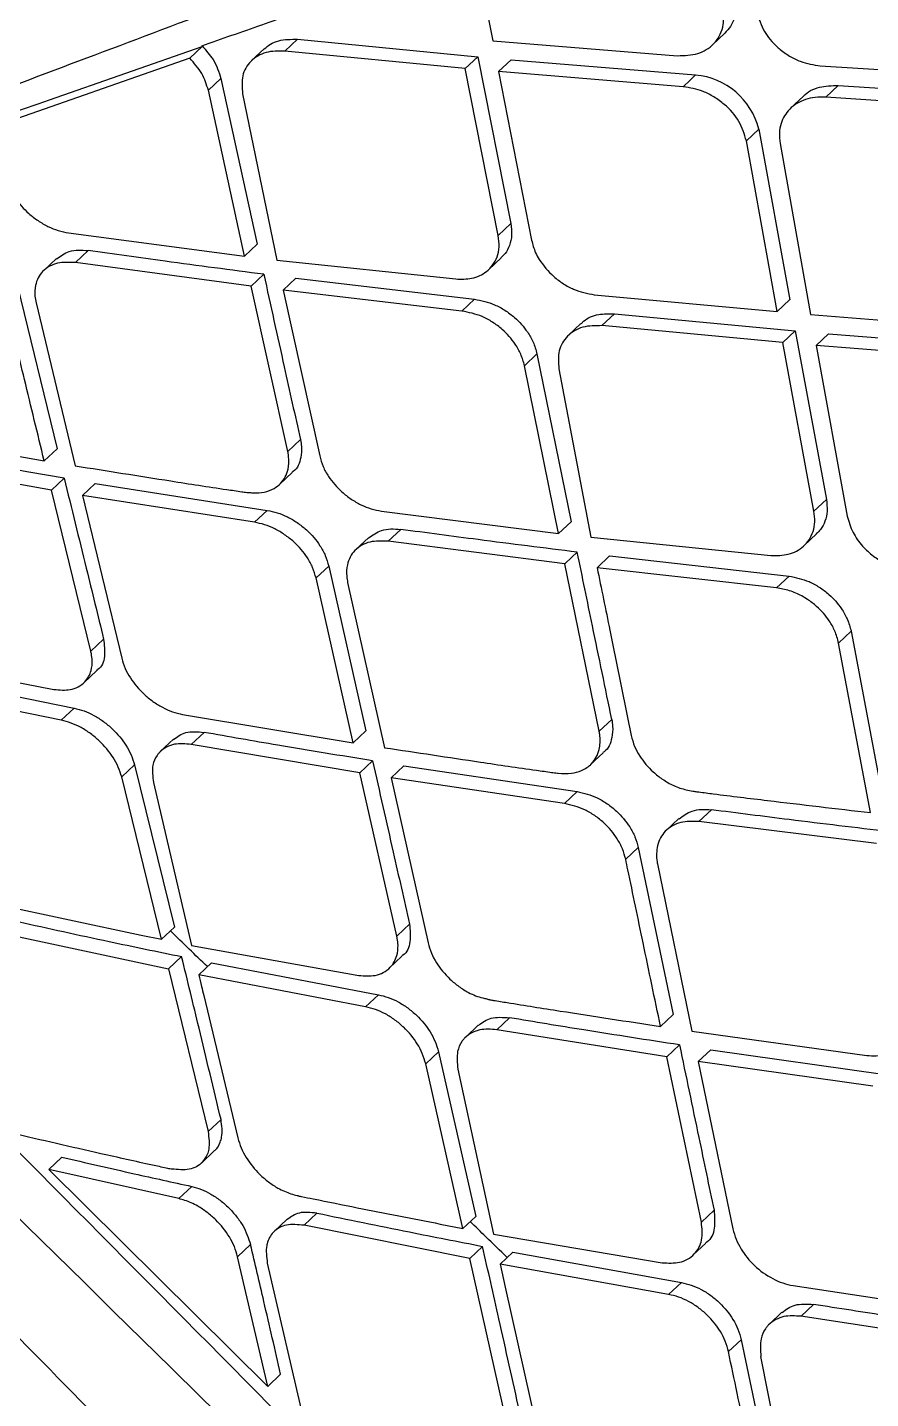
# Model space of a CAD drawing. Extents: x 0 to 84, y -21 to 126.
# Drawn here: x 66.501 to 67.223, y 66.176 to 67.348 of the extents above; entities that cross this region are included whole.
import ezdxf

# ---------------------------------------------------------------- set-up
doc = ezdxf.new("R2010")
doc.units = 0
doc.header["$MEASUREMENT"] = 0
doc.layers.add('1', color=4, linetype='Continuous')

# ---------------------------------------------------------------- blocks, each defined once
blk = doc.blocks.new('PRODIGY')
at = {"layer": '1', "color": 3, "linetype": 'Continuous', "lineweight": 25}
for p, q in [((66.8856, 67.4085), (66.8994, 67.3368)), ((66.5203, 67.2864), (66.6509, 67.3321)), ((66.6509, 67.3321), (66.6402, 67.322)), ((66.7217, 67.328), (66.7325, 67.3381)), ((66.7325, 67.3381), (66.8867, 67.3232)), ((66.8994, 67.3368), (67.0576, 67.3241)), ((67.0874, 67.3334), (67.098, 67.3434)), ((66.6402, 67.322), (66.4729, 67.2635)), ((66.7039, 67.33), (66.6932, 67.3199)), ((66.876, 67.3131), (66.7217, 67.328)), ((66.876, 67.3131), (66.8867, 67.3232)), ((66.8867, 67.3232), (66.9149, 67.1805)), ((66.9045, 67.3106), (66.9152, 67.3206)), ((66.9152, 67.3206), (67.073, 67.3076)), ((66.9042, 67.1704), (66.876, 67.3131)), ((67.0624, 67.2975), (66.9045, 67.3106)), ((66.9045, 67.3106), (66.9327, 67.1663)), ((67.1797, 67.3153), (67.3408, 67.3053)), ((66.6562, 67.2945), (66.6669, 67.3046)), ((66.6669, 67.3046), (66.6979, 67.1629)), ((67.1843, 67.2886), (67.195, 67.2987)), ((67.195, 67.2987), (67.3557, 67.2883)), ((66.5107, 67.283), (66.5203, 67.2864)), ((66.6871, 67.1528), (66.6562, 67.2945)), ((66.6854, 67.2916), (66.7147, 67.1494)), ((67.1651, 67.2893), (67.1543, 67.2792)), ((67.3451, 67.2783), (67.1843, 67.2886)), ((66.4838, 67.2737), (66.5107, 67.283)), ((67.1164, 67.2513), (67.127, 67.2614)), ((67.1428, 67.1053), (67.1164, 67.2513)), ((67.127, 67.2614), (67.1535, 67.1153)), ((67.1452, 67.2491), (67.1714, 67.1029)), ((66.9042, 67.1704), (66.9149, 67.1805)), ((66.5365, 67.1727), (66.6871, 67.1528)), ((66.5425, 67.1472), (66.5533, 67.1575)), ((66.6871, 67.1528), (66.6979, 67.1629)), ((66.5262, 67.1507), (66.5153, 67.1404)), ((66.6928, 67.1271), (66.5425, 67.1472)), ((66.7147, 67.1494), (66.868, 67.1332)), ((66.8961, 67.1413), (66.9068, 67.1514)), ((66.6928, 67.1271), (66.7036, 67.1372)), ((66.7311, 67.1338), (66.7203, 67.1236)), ((66.7311, 67.1338), (66.8839, 67.1159)), ((66.4928, 67.1272), (66.5267, 66.9881)), ((66.7241, 66.9857), (66.6928, 67.127)), ((66.8731, 67.1058), (66.7203, 67.1236)), ((66.7203, 67.1236), (66.7514, 66.982)), ((66.5088, 67.1128), (66.5423, 66.9735)), ((66.8731, 67.1058), (66.8839, 67.1159)), ((66.9863, 67.1197), (67.1428, 67.1053)), ((67.1428, 67.1053), (67.1534, 67.1153)), ((66.9929, 67.0933), (67.0036, 67.1034)), ((67.0036, 67.1034), (67.1583, 67.0889)), ((66.9749, 67.0952), (66.9641, 67.085)), ((67.1476, 67.0788), (66.9929, 67.0933)), ((67.1583, 67.0888), (67.1476, 67.0788)), ((67.1583, 67.0889), (67.1849, 66.9447)), ((67.1762, 67.0763), (67.1868, 67.0864)), ((67.1868, 67.0864), (67.345, 67.0736)), ((67.1742, 66.9346), (67.1476, 67.0788)), ((67.3343, 67.0636), (67.1762, 67.0764)), ((67.1762, 67.0763), (67.2028, 66.9305)), ((66.9266, 67.0591), (66.9373, 67.0692)), ((66.9373, 67.0692), (66.9665, 66.9257)), ((66.9557, 66.9156), (66.9266, 67.0591)), ((66.956, 67.0563), (66.9834, 66.9124)), ((66.3711, 67.0034), (66.5157, 66.9778)), ((66.735, 66.9959), (66.7241, 66.9857)), ((66.5157, 66.9778), (66.5267, 66.9881)), ((66.5219, 66.9526), (66.379, 66.9782)), ((66.5328, 66.9629), (66.5219, 66.9526)), ((66.5593, 66.9585), (66.5484, 66.9482)), ((66.5593, 66.9585), (66.7065, 66.9354)), ((66.7172, 66.9577), (66.728, 66.9678)), ((66.5556, 66.8151), (66.5219, 66.9526)), ((66.6957, 66.9252), (66.5484, 66.9482)), ((66.5484, 66.9482), (66.5821, 66.809)), ((66.6957, 66.9252), (66.7065, 66.9354)), ((66.8043, 66.9348), (66.9557, 66.9156)), ((67.1742, 66.9346), (67.1849, 66.9447)), ((66.9557, 66.9156), (66.9665, 66.9257)), ((66.7932, 66.912), (66.7823, 66.9018)), ((66.8099, 66.909), (66.8207, 66.9191)), ((66.9834, 66.9124), (67.1374, 66.8968)), ((67.1658, 66.9053), (67.1764, 66.9152)), ((66.961, 66.8896), (66.8099, 66.909)), ((66.7483, 66.8776), (66.7591, 66.8878)), ((66.7591, 66.8878), (66.7909, 66.7469)), ((66.9905, 66.7465), (66.9611, 66.8896)), ((66.9887, 66.8863), (66.9994, 66.8964)), ((66.9995, 66.8964), (67.1529, 66.8792)), ((66.78, 66.7366), (66.7483, 66.8776)), ((67.1422, 66.8691), (66.9887, 66.8863)), ((67.1422, 66.8691), (67.1529, 66.8792)), ((66.7753, 66.8737), (66.8068, 66.7325)), ((67.1953, 66.822), (67.206, 66.8321)), ((67.206, 66.8321), (67.2334, 66.687)), ((66.5556, 66.8151), (66.5666, 66.8254)), ((67.2227, 66.677), (67.1953, 66.822)), ((66.3827, 66.8096), (66.5241, 66.7823)), ((66.4004, 66.7953), (66.5414, 66.7663)), ((66.5497, 66.788), (66.5607, 66.7984)), ((66.5303, 66.7559), (66.3892, 66.7848)), ((66.5303, 66.7559), (66.5414, 66.7663)), ((66.6341, 66.7609), (66.78, 66.7366)), ((66.78, 66.7366), (66.7909, 66.7468)), ((66.9905, 66.7465), (67.0013, 66.7566)), ((66.6263, 66.7397), (66.6153, 66.7294)), ((66.6415, 66.7353), (66.6525, 66.7456)), ((66.7858, 66.711), (66.6415, 66.7353)), ((66.9831, 66.718), (66.9938, 66.7281)), ((66.582, 66.7075), (66.593, 66.7178)), ((66.593, 66.7179), (66.6271, 66.5791)), ((66.7967, 66.7213), (66.7858, 66.711)), ((66.8173, 66.5715), (66.7858, 66.711)), ((66.8125, 66.7068), (66.8233, 66.717)), ((66.8233, 66.717), (66.9716, 66.695)), ((66.6161, 66.5687), (66.582, 66.7075)), ((66.6092, 66.7027), (66.6417, 66.5635)), ((66.8125, 66.7068), (66.8441, 66.5657)), ((66.9609, 66.6848), (66.8125, 66.7068)), ((66.9609, 66.6848), (66.9716, 66.695)), ((67.0758, 66.6693), (67.0865, 66.6794)), ((67.0587, 66.672), (67.0479, 66.6618)), ((67.2277, 66.6506), (67.0758, 66.6693)), ((67.0132, 66.6371), (67.024, 66.6472)), ((67.024, 66.6472), (67.0538, 66.5043)), ((67.0404, 66.6333), (67.0699, 66.4902)), ((66.4759, 66.5984), (66.5987, 66.5723)), ((66.4822, 66.5733), (66.6222, 66.5435)), ((66.5987, 66.5723), (66.6161, 66.5687)), ((66.6161, 66.5687), (66.6271, 66.5791)), ((66.6417, 66.5635), (66.7849, 66.5378)), ((66.6333, 66.5539), (66.6222, 66.5435)), ((66.6479, 66.5383), (66.6589, 66.5486)), ((66.6589, 66.5487), (66.8016, 66.5213)), ((66.8109, 66.5439), (66.8218, 66.5542)), ((66.6222, 66.5435), (66.6559, 66.4043)), ((66.7906, 66.511), (66.6479, 66.5383)), ((66.6522, 66.5207), (66.6814, 66.3989)), ((66.7906, 66.511), (66.8016, 66.5213)), ((66.9029, 66.4914), (66.9138, 66.5016)), ((67.043, 66.4942), (67.0537, 66.5043)), ((66.8871, 66.4953), (66.8763, 66.4851)), ((67.0484, 66.4682), (66.9029, 66.4914)), ((67.0699, 66.4902), (67.2195, 66.4693)), ((67.0484, 66.4682), (67.0592, 66.4784)), ((66.8421, 66.4623), (66.853, 66.4726)), ((66.853, 66.4726), (66.8849, 66.3318)), ((67.078, 66.3268), (67.0484, 66.4682)), ((67.0861, 66.4743), (67.0753, 66.4642)), ((67.0861, 66.4743), (67.2353, 66.4532)), ((66.874, 66.3215), (66.8421, 66.4623)), ((66.8696, 66.4578), (66.9, 66.3166)), ((67.2246, 66.4431), (67.0753, 66.4642)), ((67.0753, 66.4642), (67.1049, 66.3212)), ((66.6559, 66.4043), (66.667, 66.4147)), ((66.6502, 66.3774), (66.6612, 66.3878)), ((66.5307, 66.3825), (66.5196, 66.372)), ((66.5196, 66.372), (66.707, 66.1865)), ((66.6309, 66.347), (66.5196, 66.372)), ((66.6309, 66.347), (66.6419, 66.3574)), ((67.078, 66.3268), (67.0888, 66.337)), ((66.7235, 66.3293), (66.7125, 66.3189)), ((66.7381, 66.3242), (66.7491, 66.3346)), ((66.8798, 66.2959), (66.7381, 66.3242)), ((66.8545, 66.3253), (66.874, 66.3215)), ((66.874, 66.3215), (66.8849, 66.3318)), ((66.9, 66.3166), (67.0445, 66.2922)), ((66.6812, 66.2973), (66.6923, 66.3077)), ((66.8798, 66.2959), (66.8907, 66.3062)), ((66.9057, 66.291), (66.9166, 66.3013)), ((66.9167, 66.3013), (67.0608, 66.2753)), ((67.0709, 66.2988), (67.0818, 66.3089)), ((66.707, 66.1865), (66.6812, 66.2973)), ((66.7066, 66.2919), (66.7381, 66.1557)), ((66.9114, 66.1548), (66.8798, 66.2959)), ((66.9057, 66.291), (66.9102, 66.2713)), ((67.0499, 66.2651), (66.9057, 66.291)), ((66.9102, 66.2713), (66.9372, 66.1497)), ((67.0499, 66.2651), (67.0608, 66.2753)), ((67.1564, 66.2727), (67.3045, 66.2504)), ((67.1632, 66.2464), (67.1739, 66.2565)), ((67.1469, 66.2499), (67.1361, 66.2397)), ((67.3096, 66.2242), (67.1631, 66.2464)), ((67.1011, 66.2162), (67.112, 66.2264)), ((67.112, 66.2264), (67.142, 66.0838)), ((67.1573, 66.0689), (67.1289, 66.212)), ((66.707, 66.1865), (66.718, 66.1969))]:
    blk.add_line(p, q, dxfattribs=at)
at = {"layer": '1', "color": 3, "linetype": 'Continuous', "lineweight": 25, "flags": 128}
for points in [[(67.0624, 67.2975), (67.0683, 67.3032), (67.073, 67.3076)], [(66.9611, 66.8896), (66.9671, 66.8953), (66.9718, 66.8997)], [(66.8173, 66.5715), (66.8234, 66.5772), (66.8282, 66.5817)]]:
    blk.add_lwpolyline(points, dxfattribs=at)
at = {"layer": '1', "color": 3, "linetype": 'Continuous', "lineweight": 25}
blk.add_arc((67.0675, 67.2465), 0.0613, 14.0444, 84.8589, dxfattribs=at)
for points, knots in [([(66.0472, 67.1286), (66.1054, 67.1512), (66.2224, 67.1967), (66.4264, 67.2748), (66.6474, 67.3583), (66.8855, 67.4464), (67.138, 67.5377), (67.4502, 67.6475), (67.8266, 67.7751), (68.2695, 67.9161), (68.7278, 68.0536), (69.0422, 68.1373), (69.1996, 68.1793)], [0, 0, 0, 0, 0.0809766, 0.1627063, 0.2454561, 0.32577, 0.4077132, 0.4912675, 0.6164639, 0.7433263, 0.8714638, 1, 1, 1, 1]), ([(66.6506, 67.3326), (66.6676, 67.3385), (66.7017, 67.3505), (66.7364, 67.3627), (66.7538, 67.3688)], [0, 0, 0, 0, 0.4999282, 1, 1, 1, 1]), ([(67.1072, 67.3734), (67.1075, 67.3704), (67.1081, 67.3644), (67.1064, 67.3561), (67.1032, 67.3489), (67.0997, 67.3452), (67.098, 67.3434)], [0, 0, 0, 0, 0.262716, 0.518946, 0.768746, 1, 1, 1, 1]), ([(67.0576, 67.3241), (67.0635, 67.3242), (67.0755, 67.3246), (67.0877, 67.3324), (67.0942, 67.3417), (67.0976, 67.3518), (67.0969, 67.3591), (67.0965, 67.3634)], [0, 0, 0, 0, 0.249325, 0.498918, 0.664454, 0.803197, 1, 1, 1, 1]), ([(67.1256, 67.3614), (67.1272, 67.3557), (67.1304, 67.345), (67.139, 67.335), (67.1466, 67.3283), (67.153, 67.3237), (67.1649, 67.3177), (67.1739, 67.3163), (67.1797, 67.3153)], [0, 0, 0, 0, 0.249686, 0.472365, 0.499657, 0.639033, 0.769031, 1, 1, 1, 1]), ([(66.6508, 67.3324), (66.6542, 67.3286), (66.662, 67.3199), (66.6652, 67.3101), (66.6669, 67.3046)], [0, 0, 0, 0, 0.4402338, 1, 1, 1, 1]), ([(66.704, 67.3299), (66.7056, 67.3313), (66.7092, 67.3343), (66.7183, 67.3382), (66.7269, 67.3381), (66.7325, 67.3381)], [0, 0, 0, 0, 0.2372794, 0.4994592, 1, 1, 1, 1]), ([(66.6562, 67.2945), (66.6546, 67.2994), (66.6516, 67.309), (66.644, 67.3177), (66.6402, 67.322)], [0, 0, 0, 0, 0.501008, 1, 1, 1, 1]), ([(66.7217, 67.328), (66.7161, 67.3281), (66.7075, 67.3281), (66.6981, 67.324), (66.6904, 67.318), (66.6841, 67.3074), (66.685, 67.2969), (66.6854, 67.2916)], [0, 0, 0, 0, 0.24229, 0.36943, 0.500376, 0.749934, 1, 1, 1, 1]), ([(67.1164, 67.2513), (67.1147, 67.257), (67.1113, 67.2682), (67.1, 67.281), (67.0889, 67.289), (67.0771, 67.2951), (67.0681, 67.2966), (67.0624, 67.2975)], [0, 0, 0, 0, 0.249527, 0.49984, 0.638911, 0.769095, 1, 1, 1, 1]), ([(67.1651, 67.2892), (67.1652, 67.2894), (67.1685, 67.2933), (67.1783, 67.2981), (67.1895, 67.2985), (67.195, 67.2987)], [0, 0, 0, 0, 0.015877, 0.520762, 1, 1, 1, 1]), ([(67.1843, 67.2886), (67.1813, 67.2887), (67.1752, 67.2888), (67.164, 67.2862), (67.1527, 67.2794), (67.1463, 67.2684), (67.1443, 67.2581), (67.1449, 67.2522), (67.1452, 67.2491)], [0, 0, 0, 0, 0.126336, 0.251881, 0.49975, 0.733152, 0.862494, 1, 1, 1, 1]), ([(66.4833, 67.2196), (66.4842, 67.2166), (66.4859, 67.2108), (66.492, 67.2003), (66.5003, 67.1907), (66.5103, 67.1829), (66.5189, 67.178), (66.5277, 67.1743), (66.5336, 67.1732), (66.5365, 67.1726)], [0, 0, 0, 0, 0.14192, 0.272565, 0.499579, 0.624899, 0.749901, 0.874845, 1, 1, 1, 1]), ([(66.9149, 67.1805), (66.9153, 67.1772), (66.9162, 67.1706), (66.9141, 67.162), (66.9109, 67.1555), (66.9078, 67.1526), (66.9066, 67.1516)], [0, 0, 0, 0, 0.29791, 0.578856, 0.842893, 1, 1, 1, 1]), ([(66.868, 67.1332), (66.8726, 67.1331), (66.8826, 67.133), (66.893, 67.138), (66.8997, 67.1449), (66.9035, 67.152), (66.9054, 67.1606), (66.9046, 67.1671), (66.9042, 67.1704)], [0, 0, 0, 0, 0.199765, 0.432213, 0.561475, 0.699177, 0.845328, 1, 1, 1, 1]), ([(66.5263, 67.1504), (66.5297, 67.1529), (66.5348, 67.1567), (66.5448, 67.1582), (66.5505, 67.1577), (66.5533, 67.1575)], [0, 0, 0, 0, 0.4744061, 0.7425018, 1, 1, 1, 1]), ([(66.7036, 67.1372), (66.6754, 67.1409), (66.625, 67.1474), (66.5752, 67.1544), (66.5533, 67.1575)], [0, 0, 0, 0, 0.560004, 1, 1, 1, 1]), ([(66.9327, 67.1663), (66.9336, 67.1627), (66.9351, 67.1572), (66.941, 67.1465), (66.949, 67.137), (66.9597, 67.129), (66.9713, 67.1226), (66.9804, 67.1209), (66.9863, 67.1197)], [0, 0, 0, 0, 0.161112, 0.250929, 0.500048, 0.630478, 0.75741, 1, 1, 1, 1]), ([(66.5425, 67.1472), (66.5372, 67.1475), (66.5289, 67.1478), (66.5199, 67.1442), (66.5125, 67.1386), (66.508, 67.1297), (66.5074, 67.1199), (66.5084, 67.1147), (66.5088, 67.1128)], [0, 0, 0, 0, 0.234278, 0.363292, 0.500114, 0.749617, 0.909442, 1, 1, 1, 1]), ([(66.7036, 67.1372), (66.7094, 67.1108), (66.7198, 67.0636), (66.7303, 67.0166), (66.7349, 66.9959)], [0, 0, 0, 0, 0.559999, 1, 1, 1, 1]), ([(66.5157, 66.9778), (66.5101, 67.001), (66.4995, 67.0447), (66.4882, 67.091), (66.4826, 67.1142), (66.4819, 67.1169)], [0, 0, 0, 0, 0.499993, 0.942014, 1, 1, 1, 1]), ([(66.8839, 67.1159), (66.8897, 67.1147), (66.8985, 67.1129), (66.9101, 67.1066), (66.92, 67.0991), (66.9284, 67.0897), (66.9346, 67.0789), (66.9364, 67.0726), (66.9373, 67.0692)], [0, 0, 0, 0, 0.238401, 0.365249, 0.497005, 0.709729, 0.845274, 1, 1, 1, 1]), ([(66.9266, 67.0591), (66.9257, 67.0624), (66.924, 67.0686), (66.9179, 67.0794), (66.9095, 67.0889), (66.8995, 67.0964), (66.8879, 67.1028), (66.879, 67.1046), (66.8731, 67.1058)], [0, 0, 0, 0, 0.150955, 0.284916, 0.500968, 0.631909, 0.759286, 1, 1, 1, 1]), ([(66.9751, 67.095), (66.9758, 67.0957), (66.9795, 67.0996), (66.989, 67.1036), (66.999, 67.1035), (67.0036, 67.1034)], [0, 0, 0, 0, 0.1049924, 0.586642, 1, 1, 1, 1]), ([(67.1714, 67.1029), (67.2093, 67.0998), (67.2604, 67.0957), (67.313, 67.0912), (67.3282, 67.0904), (67.3298, 67.0904)], [0, 0, 0, 0, 0.718034, 0.97036, 1, 1, 1, 1]), ([(66.9929, 67.0933), (66.9873, 67.0933), (66.9786, 67.0933), (66.9691, 67.0891), (66.9613, 67.0831), (66.9549, 67.0723), (66.9556, 67.0616), (66.956, 67.0563)], [0, 0, 0, 0, 0.243338, 0.37028, 0.500526, 0.75004, 1, 1, 1, 1]), ([(66.735, 66.9959), (66.7353, 66.9939), (66.7363, 66.9885), (66.7352, 66.9789), (66.7326, 66.9707), (66.7281, 66.9683), (66.7278, 66.9681)], [0, 0, 0, 0, 0.179385, 0.480649, 0.959406, 1, 1, 1, 1]), ([(66.5328, 66.9629), (66.506, 66.9676), (66.458, 66.9758), (66.4108, 66.9847), (66.39, 66.9886)], [0, 0, 0, 0, 0.559999, 1, 1, 1, 1]), ([(66.6898, 66.9507), (66.6904, 66.9507), (66.6921, 66.9506), (66.6969, 66.9501), (66.7043, 66.9506), (66.7123, 66.9536), (66.72, 66.9596), (66.7249, 66.9689), (66.7254, 66.9786), (66.7245, 66.9838), (66.7243, 66.9852), (66.7242, 66.9856), (66.7241, 66.9857), (66.7241, 66.9857)], [0, 0, 0, 0, 0.023352, 0.067321, 0.217522, 0.372013, 0.500972, 0.750026, 0.933875, 0.98172, 0.994559, 0.999333, 1, 1, 1, 1]), ([(66.7514, 66.982), (66.7522, 66.9789), (66.7539, 66.973), (66.7599, 66.9623), (66.7682, 66.9527), (66.7781, 66.9449), (66.7866, 66.94), (66.7955, 66.9364), (66.8014, 66.9353), (66.8043, 66.9347)], [0, 0, 0, 0, 0.14256, 0.273412, 0.499434, 0.625123, 0.750318, 0.875185, 1, 1, 1, 1]), ([(66.5423, 66.9735), (66.5695, 66.9692), (66.6126, 66.9623), (66.66, 66.9549), (66.682, 66.9518), (66.6878, 66.9509), (66.6896, 66.9507), (66.6898, 66.9507)], [0, 0, 0, 0, 0.55615, 0.881193, 0.96635, 0.996387, 1, 1, 1, 1]), ([(66.5328, 66.9629), (66.5391, 66.9372), (66.5504, 66.8914), (66.5616, 66.8456), (66.5666, 66.8254)], [0, 0, 0, 0, 0.560005, 1, 1, 1, 1]), ([(66.7065, 66.9354), (66.7093, 66.9348), (66.7151, 66.9337), (66.7238, 66.93), (66.7323, 66.9251), (66.7424, 66.9171), (66.7507, 66.9074), (66.7566, 66.8966), (66.7583, 66.8908), (66.7591, 66.8878)], [0, 0, 0, 0, 0.123369, 0.247578, 0.372925, 0.499545, 0.730124, 0.860233, 1, 1, 1, 1]), ([(67.1374, 66.8968), (67.1425, 66.8968), (67.1532, 66.8968), (67.164, 66.9029), (67.1704, 66.9102), (67.1738, 66.9173), (67.1754, 66.9256), (67.1746, 66.9316), (67.1742, 66.9346)], [0, 0, 0, 0, 0.222565, 0.462642, 0.590014, 0.722, 0.858667, 1, 1, 1, 1]), ([(67.1849, 66.9447), (67.1853, 66.9413), (67.186, 66.9348), (67.184, 66.9262), (67.1807, 66.9196), (67.1775, 66.9165), (67.1762, 66.9154)], [0, 0, 0, 0, 0.292674, 0.569926, 0.831817, 1, 1, 1, 1]), ([(66.7483, 66.8776), (66.7474, 66.8806), (66.7458, 66.8864), (66.7399, 66.8971), (66.7316, 66.9069), (66.7215, 66.9148), (66.713, 66.9198), (66.7042, 66.9235), (66.6985, 66.9246), (66.6957, 66.9252)], [0, 0, 0, 0, 0.138797, 0.268478, 0.49988, 0.626444, 0.752093, 0.876526, 1, 1, 1, 1]), ([(67.2028, 66.9305), (67.2041, 66.9258), (67.2066, 66.9169), (67.215, 66.9051), (67.2244, 66.8964), (67.2356, 66.8893), (67.2466, 66.8854), (67.2537, 66.8841), (67.2561, 66.8836)], [0, 0, 0, 0, 0.210985, 0.397454, 0.559358, 0.696668, 0.89688, 1, 1, 1, 1]), ([(66.7933, 66.9118), (66.7967, 66.9143), (66.802, 66.9183), (66.8121, 66.9198), (66.8179, 66.9194), (66.8207, 66.9191)], [0, 0, 0, 0, 0.475367, 0.742519, 1, 1, 1, 1]), ([(66.9718, 66.8997), (66.9434, 66.9032), (66.8928, 66.9095), (66.8427, 66.9162), (66.8207, 66.9191)], [0, 0, 0, 0, 0.5600037, 1, 1, 1, 1]), ([(66.8099, 66.909), (66.8045, 66.9092), (66.7962, 66.9095), (66.7871, 66.9057), (66.7795, 66.9), (66.7748, 66.8908), (66.774, 66.8808), (66.775, 66.8755), (66.7753, 66.8737)], [0, 0, 0, 0, 0.235277, 0.364124, 0.500279, 0.749692, 0.915826, 1, 1, 1, 1]), ([(67.0013, 66.7566), (66.9958, 66.7833), (66.9859, 66.831), (66.9761, 66.8787), (66.9718, 66.8997)], [0, 0, 0, 0, 0.559996, 1, 1, 1, 1]), ([(67.3253, 65.5488), (67.1059, 65.7699), (66.7765, 66.1019), (66.3904, 66.4915), (66.1965, 66.6844), (66.0849, 66.7997), (66.047, 66.8629), (66.028, 66.8945)], [0, 0, 0, 0, 0.498043, 0.747571, 0.874859, 0.937491, 1, 1, 1, 1]), ([(66.9887, 66.8863), (66.9924, 66.8685), (67.0021, 66.8207), (67.0118, 66.7729), (67.0179, 66.7429)], [0, 0, 0, 0, 0.372711, 1, 1, 1, 1]), ([(67.1529, 66.8792), (67.1587, 66.878), (67.1675, 66.8762), (67.179, 66.8699), (67.1889, 66.8625), (67.1971, 66.853), (67.2033, 66.8421), (67.2051, 66.8356), (67.206, 66.8321)], [0, 0, 0, 0, 0.237393, 0.364458, 0.496846, 0.705394, 0.842, 1, 1, 1, 1]), ([(67.1953, 66.822), (67.1944, 66.8255), (67.1927, 66.8319), (67.1867, 66.8427), (67.1785, 66.8521), (67.1684, 66.8598), (67.1587, 66.8651), (67.1495, 66.868), (67.144, 66.8688), (67.1422, 66.8691)], [0, 0, 0, 0, 0.153398, 0.288069, 0.500437, 0.62679, 0.769525, 0.921854, 1, 1, 1, 1]), ([(69.4918, 63.35), (69.0704, 63.7759), (68.4224, 64.4307), (67.2416, 65.5974), (66.4842, 66.3399), (65.9567, 66.857)], [0, 0, 0, 0, 0.360925, 0.55487, 1, 1, 1, 1]), ([(65.9062, 66.8263), (66.0398, 66.6902), (66.3114, 66.4135), (66.7112, 66.0071), (67.0952, 65.617), (67.4487, 65.2582), (67.7716, 64.9305), (68.0462, 64.6519), (68.2761, 64.4186), (68.4654, 64.2264), (68.6359, 64.0533), (68.7883, 63.8985), (68.9326, 63.7518), (69.0977, 63.5839), (69.2992, 63.3791), (69.5434, 63.1306), (69.8182, 62.8509), (70.1236, 62.5399), (70.4595, 62.1977), (70.8181, 61.8321), (71.1983, 61.4444), (71.5992, 61.0358), (72.0275, 60.5996), (72.4687, 60.1506), (72.7675, 59.8472), (72.9142, 59.6983)], [0, 0, 0, 0, 0.057228, 0.116342, 0.171086, 0.221472, 0.267495, 0.309155, 0.33883, 0.365816, 0.390114, 0.411724, 0.431001, 0.451886, 0.482371, 0.517227, 0.556456, 0.600057, 0.648032, 0.700383, 0.753757, 0.811031, 0.872192, 0.937257, 1, 1, 1, 1]), ([(66.5666, 66.8254), (66.5671, 66.8204), (66.5683, 66.8103), (66.565, 66.8011), (66.5608, 66.7988), (66.5605, 66.7987)], [0, 0, 0, 0, 0.476926, 0.954208, 1, 1, 1, 1]), ([(66.5241, 66.7823), (66.5289, 66.7819), (66.5366, 66.7812), (66.5451, 66.7844), (66.5518, 66.7893), (66.5561, 66.7972), (66.5571, 66.8059), (66.5564, 66.8114), (66.5558, 66.8141), (66.5556, 66.8148), (66.5556, 66.815), (66.5556, 66.8151)], [0, 0, 0, 0, 0.223958, 0.355715, 0.500496, 0.715684, 0.870843, 0.96568, 0.990405, 0.999019, 1, 1, 1, 1]), ([(66.5821, 66.809), (66.5829, 66.8061), (66.5846, 66.8005), (66.5905, 66.7899), (66.5987, 66.78), (66.6086, 66.7719), (66.6168, 66.7668), (66.6255, 66.7629), (66.6312, 66.7616), (66.6341, 66.7609)], [0, 0, 0, 0, 0.136814, 0.265636, 0.498988, 0.621673, 0.74581, 0.871803, 1, 1, 1, 1]), ([(66.5414, 66.7663), (66.5442, 66.7656), (66.5497, 66.7643), (66.5583, 66.7603), (66.5665, 66.7551), (66.5764, 66.7469), (66.5846, 66.7369), (66.5904, 66.7262), (66.5921, 66.7207), (66.593, 66.7178)], [0, 0, 0, 0, 0.127159, 0.252727, 0.37714, 0.500855, 0.736294, 0.864619, 1, 1, 1, 1]), ([(66.582, 66.7075), (66.5811, 66.7103), (66.5794, 66.7158), (66.5736, 66.7265), (66.5653, 66.7365), (66.5555, 66.7447), (66.5473, 66.7499), (66.5387, 66.7539), (66.5331, 66.7553), (66.5303, 66.7559)], [0, 0, 0, 0, 0.134893, 0.263095, 0.499288, 0.622904, 0.747438, 0.872989, 1, 1, 1, 1]), ([(66.6264, 66.7395), (66.6296, 66.7419), (66.6363, 66.7469), (66.6469, 66.7461), (66.6525, 66.7456)], [0, 0, 0, 0, 0.479962, 1, 1, 1, 1]), ([(66.9554, 66.7107), (66.9593, 66.7105), (66.9666, 66.7102), (66.9763, 66.7128), (66.9854, 66.719), (66.9911, 66.7294), (66.9916, 66.7394), (66.9909, 66.7446), (66.9906, 66.746), (66.9906, 66.7464), (66.9905, 66.7465), (66.9905, 66.7465)], [0, 0, 0, 0, 0.168612, 0.314301, 0.500845, 0.749919, 0.935315, 0.982814, 0.995212, 0.999512, 1, 1, 1, 1]), ([(67.0013, 66.7566), (67.0016, 66.7547), (67.0025, 66.7493), (67.0013, 66.7394), (66.9985, 66.7311), (66.994, 66.7285), (66.9937, 66.7284)], [0, 0, 0, 0, 0.167339, 0.481225, 0.960593, 1, 1, 1, 1]), ([(66.6415, 66.7353), (66.6366, 66.7357), (66.6287, 66.7364), (66.6201, 66.7332), (66.6161, 66.7303), (66.6142, 66.7283), (66.6134, 66.7274), (66.6109, 66.7242), (66.6075, 66.7166), (66.6086, 66.7078), (66.6092, 66.7027)], [0, 0, 0, 0, 0.227331, 0.358296, 0.500689, 0.509879, 0.525419, 0.575483, 0.751056, 1, 1, 1, 1]), ([(66.7967, 66.7213), (66.7695, 66.7257), (66.7211, 66.7335), (66.6734, 66.7419), (66.6525, 66.7456)], [0, 0, 0, 0, 0.560003, 1, 1, 1, 1]), ([(67.0179, 66.7429), (67.0188, 66.7398), (67.0203, 66.7339), (67.0262, 66.7231), (67.0344, 66.7133), (67.0448, 66.7052), (67.0543, 66.6997), (67.0634, 66.6967), (67.0687, 66.6957), (67.0705, 66.6954)], [0, 0, 0, 0, 0.141315, 0.269127, 0.50066, 0.625899, 0.769181, 0.919718, 1, 1, 1, 1]), ([(66.8068, 66.7325), (66.8341, 66.7284), (66.8774, 66.7219), (66.925, 66.7148), (66.9471, 66.7118), (66.9532, 66.7109), (66.9552, 66.7108), (66.9554, 66.7107)], [0, 0, 0, 0, 0.554208, 0.876813, 0.963316, 0.995488, 1, 1, 1, 1]), ([(66.7967, 66.7213), (66.8025, 66.6952), (66.8131, 66.6487), (66.8236, 66.6022), (66.8282, 66.5817)], [0, 0, 0, 0, 0.560004, 1, 1, 1, 1]), ([(66.9716, 66.695), (66.9774, 66.6936), (66.9862, 66.6915), (66.9975, 66.6847), (67.0075, 66.6768), (67.0157, 66.667), (67.0216, 66.6561), (67.0232, 66.6502), (67.024, 66.6472)], [0, 0, 0, 0, 0.246374, 0.372166, 0.499625, 0.729579, 0.859808, 1, 1, 1, 1]), ([(67.0705, 66.6954), (67.0711, 66.6953), (67.0728, 66.695), (67.0787, 66.6943), (67.0994, 66.6916), (67.1484, 66.6857), (67.1933, 66.6804), (67.2227, 66.677)], [0, 0, 0, 0, 0.011698, 0.035118, 0.117194, 0.422319, 1, 1, 1, 1]), ([(67.0132, 66.6371), (67.0124, 66.6401), (67.0108, 66.6459), (67.005, 66.6568), (66.9968, 66.6667), (66.9868, 66.6746), (66.9755, 66.6813), (66.9667, 66.6834), (66.9609, 66.6848)], [0, 0, 0, 0, 0.1391664, 0.2690625, 0.500218, 0.6273782, 0.753371, 1, 1, 1, 1]), ([(67.0588, 66.6717), (67.0623, 66.6743), (67.0678, 66.6784), (67.0779, 66.68), (67.0837, 66.6796), (67.0865, 66.6794)], [0, 0, 0, 0, 0.476184, 0.742475, 1, 1, 1, 1]), ([(67.2384, 66.6607), (67.2099, 66.6641), (67.159, 66.6701), (67.1087, 66.6766), (67.0865, 66.6794)], [0, 0, 0, 0, 0.560005, 1, 1, 1, 1]), ([(67.0758, 66.6693), (67.0704, 66.6695), (67.0621, 66.6697), (67.0528, 66.6658), (67.0451, 66.66), (67.0396, 66.6497), (67.0393, 66.6392), (67.0403, 66.6338), (67.0404, 66.6333)], [0, 0, 0, 0, 0.236351, 0.365106, 0.500741, 0.750185, 0.974826, 1, 1, 1, 1]), ([(67.043, 66.4942), (67.038, 66.518), (67.0287, 66.5627), (67.0188, 66.6103), (67.0138, 66.6341), (67.0132, 66.6371)], [0, 0, 0, 0, 0.500003, 0.937966, 1, 1, 1, 1]), ([(66.4933, 66.5838), (66.5193, 66.5781), (66.5656, 66.5679), (66.6126, 66.5582), (66.6333, 66.5539)], [0, 0, 0, 0, 0.56, 1, 1, 1, 1]), ([(66.6553, 66.5453), (66.6501, 66.5503), (66.6396, 66.5605), (66.629, 66.5707), (66.6237, 66.5758)], [0, 0, 0, 0, 0.490515, 1, 1, 1, 1]), ([(66.7849, 66.5378), (66.7897, 66.5374), (66.7975, 66.5369), (66.8062, 66.5401), (66.8131, 66.5453), (66.8176, 66.5533), (66.8187, 66.5623), (66.8181, 66.5679), (66.8176, 66.5705), (66.8174, 66.5712), (66.8174, 66.5714), (66.8174, 66.5715), (66.8173, 66.5715)], [0, 0, 0, 0, 0.224697, 0.35632, 0.500628, 0.716721, 0.872177, 0.96666, 0.990974, 0.997398, 0.999721, 1, 1, 1, 1]), ([(66.8282, 66.5817), (66.8287, 66.5766), (66.8297, 66.5664), (66.8262, 66.557), (66.8219, 66.5546), (66.8216, 66.5544)], [0, 0, 0, 0, 0.477468, 0.95513, 1, 1, 1, 1]), ([(66.8441, 66.5657), (66.8449, 66.5627), (66.8465, 66.5571), (66.8523, 66.5463), (66.8605, 66.5363), (66.8704, 66.5282), (66.8798, 66.5223), (66.888, 66.5191), (66.8938, 66.5179), (66.8953, 66.5175), (66.8959, 66.5173)], [0, 0, 0, 0, 0.136539, 0.265236, 0.498729, 0.623928, 0.748734, 0.924782, 0.974936, 1, 1, 1, 1]), ([(66.667, 66.4147), (66.6607, 66.4407), (66.6496, 66.4873), (66.6383, 66.5335), (66.6333, 66.5539)], [0, 0, 0, 0, 0.559996, 1, 1, 1, 1]), ([(66.6479, 66.5383), (66.6487, 66.535), (66.6501, 66.5292), (66.6515, 66.5233), (66.6522, 66.5207)], [0, 0, 0, 0, 0.5599615, 1, 1, 1, 1]), ([(66.8016, 66.5213), (66.8044, 66.5206), (66.81, 66.5193), (66.8186, 66.5154), (66.8268, 66.5102), (66.8366, 66.502), (66.8448, 66.492), (66.8505, 66.4812), (66.8522, 66.4755), (66.853, 66.4726)], [0, 0, 0, 0, 0.126875, 0.252412, 0.376938, 0.500944, 0.736626, 0.864905, 1, 1, 1, 1]), ([(66.8959, 66.5174), (66.896, 66.5173), (66.8964, 66.5172), (66.8978, 66.5169), (66.903, 66.516), (66.923, 66.5128), (66.9704, 66.5052), (67.0143, 66.4986), (67.043, 66.4942)], [0, 0, 0, 0, 0.003084, 0.009211, 0.030711, 0.110678, 0.418547, 1, 1, 1, 1]), ([(66.8421, 66.4623), (66.8412, 66.4652), (66.8396, 66.4708), (66.8339, 66.4817), (66.8257, 66.4917), (66.8159, 66.4999), (66.8077, 66.5051), (66.7991, 66.509), (66.7935, 66.5103), (66.7906, 66.511)], [0, 0, 0, 0, 0.134574, 0.262664, 0.499075, 0.622952, 0.74763, 0.873197, 1, 1, 1, 1]), ([(66.8873, 66.4951), (66.8906, 66.4976), (66.8975, 66.5028), (66.9082, 66.502), (66.9138, 66.5016)], [0, 0, 0, 0, 0.4806425, 1, 1, 1, 1]), ([(67.0592, 66.4784), (67.0319, 66.4826), (66.9831, 66.4901), (66.935, 66.4981), (66.9138, 66.5016)], [0, 0, 0, 0, 0.559995, 1, 1, 1, 1]), ([(67.2195, 66.4693), (67.2248, 66.4691), (67.2331, 66.4689), (67.2424, 66.4728), (67.2503, 66.4787), (67.2554, 66.4882), (67.2565, 66.4985), (67.2556, 66.5039), (67.2554, 66.5058)], [0, 0, 0, 0, 0.234559, 0.363731, 0.500576, 0.749629, 0.915442, 1, 1, 1, 1]), ([(66.9029, 66.4914), (66.8979, 66.4918), (66.89, 66.4923), (66.8812, 66.489), (66.8769, 66.4859), (66.8743, 66.4831), (66.8717, 66.4796), (66.8682, 66.4718), (66.8691, 66.4631), (66.8696, 66.4578)], [0, 0, 0, 0, 0.228103, 0.358956, 0.500788, 0.528396, 0.579388, 0.75106, 1, 1, 1, 1]), ([(67.0592, 66.4784), (67.0647, 66.452), (67.0746, 66.4049), (67.0844, 66.3577), (67.0888, 66.337)], [0, 0, 0, 0, 0.560001, 1, 1, 1, 1]), ([(66.6611, 66.388), (66.6614, 66.3882), (66.6641, 66.3896), (66.6659, 66.394), (66.6686, 66.4022), (66.6677, 66.4094), (66.667, 66.4147)], [0, 0, 0, 0, 0.035662, 0.347222, 0.518142, 1, 1, 1, 1]), ([(66.4882, 66.4031), (66.5135, 66.3973), (66.5535, 66.3881), (66.5974, 66.3782), (66.6175, 66.3739), (66.623, 66.3726), (66.6246, 66.3724), (66.6248, 66.3723)], [0, 0, 0, 0, 0.55879, 0.881254, 0.966079, 0.996278, 1, 1, 1, 1]), ([(66.6559, 66.4043), (66.6566, 66.399), (66.6575, 66.3919), (66.6549, 66.3835), (66.6504, 66.3765), (66.6405, 66.3707), (66.6301, 66.3718), (66.6248, 66.3723)], [0, 0, 0, 0, 0.250478, 0.338259, 0.501587, 0.751014, 1, 1, 1, 1]), ([(66.6814, 66.3989), (66.6822, 66.3961), (66.6839, 66.3905), (66.6896, 66.3797), (66.6978, 66.3695), (66.7076, 66.3611), (66.7165, 66.3552), (66.7251, 66.3515), (66.7304, 66.3501), (66.7321, 66.3496)], [0, 0, 0, 0, 0.133876, 0.261845, 0.500362, 0.624835, 0.750291, 0.914737, 1, 1, 1, 1]), ([(66.5307, 66.3825), (66.5514, 66.3777), (66.5882, 66.3692), (66.6255, 66.361), (66.6419, 66.3574)], [0, 0, 0, 0, 0.5599959, 1, 1, 1, 1]), ([(66.6419, 66.3574), (66.6447, 66.3567), (66.65, 66.3552), (66.6583, 66.3511), (66.6663, 66.3458), (66.6737, 66.3393), (66.6803, 66.3319), (66.6877, 66.3213), (66.6905, 66.3132), (66.6923, 66.3077)], [0, 0, 0, 0, 0.127711, 0.250037, 0.375696, 0.500207, 0.623724, 0.750539, 1, 1, 1, 1]), ([(66.7321, 66.3496), (66.7323, 66.3496), (66.7327, 66.3495), (66.7339, 66.3492), (66.7383, 66.3483), (66.7551, 66.3449), (66.7945, 66.337), (66.8308, 66.3299), (66.8545, 66.3253)], [0, 0, 0, 0, 0.003558, 0.010152, 0.032451, 0.113552, 0.421812, 1, 1, 1, 1]), ([(66.6812, 66.2973), (66.6804, 66.3002), (66.6788, 66.3058), (66.6731, 66.3167), (66.6649, 66.327), (66.6551, 66.3354), (66.6463, 66.3414), (66.6377, 66.3451), (66.6326, 66.3465), (66.6309, 66.347)], [0, 0, 0, 0, 0.133406, 0.261315, 0.500713, 0.625131, 0.750288, 0.916766, 1, 1, 1, 1]), ([(66.7491, 66.3346), (66.7437, 66.3351), (66.7334, 66.3363), (66.7268, 66.3314), (66.7237, 66.3291)], [0, 0, 0, 0, 0.519319, 1, 1, 1, 1]), ([(67.0888, 66.337), (67.0892, 66.3318), (67.09, 66.3214), (67.0863, 66.3118), (67.0819, 66.3094), (67.0816, 66.3092)], [0, 0, 0, 0, 0.477768, 0.955927, 1, 1, 1, 1]), ([(66.7381, 66.3242), (66.7328, 66.3247), (66.7222, 66.3257), (66.7113, 66.3193), (66.7072, 66.3118), (66.7052, 66.303), (66.7059, 66.2972), (66.7066, 66.2919)], [0, 0, 0, 0, 0.248301, 0.498761, 0.722809, 0.750097, 1, 1, 1, 1]), ([(66.7491, 66.3346), (66.7754, 66.3292), (66.8223, 66.3195), (66.8698, 66.3103), (66.8907, 66.3062)], [0, 0, 0, 0, 0.559998, 1, 1, 1, 1]), ([(66.9118, 66.2967), (66.9057, 66.3026), (66.8952, 66.3128), (66.8847, 66.323), (66.8802, 66.3274)], [0, 0, 0, 0, 0.576363, 1, 1, 1, 1]), ([(67.0445, 66.2922), (67.0496, 66.2919), (67.0576, 66.2915), (67.0664, 66.295), (67.0737, 66.3006), (67.0795, 66.311), (67.0785, 66.3215), (67.078, 66.3268)], [0, 0, 0, 0, 0.233293, 0.363095, 0.501454, 0.750911, 1, 1, 1, 1]), ([(67.1049, 66.3212), (67.1057, 66.3182), (67.1072, 66.3124), (67.1129, 66.3015), (67.123, 66.289), (67.1362, 66.2796), (67.1477, 66.2745), (67.1535, 66.2733), (67.1564, 66.2726)], [0, 0, 0, 0, 0.136581, 0.265437, 0.499414, 0.745533, 0.871771, 1, 1, 1, 1]), ([(66.718, 66.1969), (66.7133, 66.2176), (66.7047, 66.2546), (66.6961, 66.2915), (66.6923, 66.3077)], [0, 0, 0, 0, 0.559999, 1, 1, 1, 1]), ([(66.9224, 66.1651), (66.9165, 66.1915), (66.906, 66.2387), (66.8954, 66.2856), (66.8907, 66.3062)], [0, 0, 0, 0, 0.559995, 1, 1, 1, 1]), ([(67.0608, 66.2753), (67.0636, 66.2746), (67.0692, 66.2734), (67.0778, 66.2695), (67.086, 66.2644), (67.0959, 66.2562), (67.104, 66.2461), (67.1096, 66.2351), (67.1112, 66.2294), (67.112, 66.2264)], [0, 0, 0, 0, 0.12638, 0.251663, 0.376088, 0.499945, 0.736288, 0.864785, 1, 1, 1, 1]), ([(67.1011, 66.2162), (67.1004, 66.2192), (67.0988, 66.2249), (67.0932, 66.2358), (67.0851, 66.2459), (67.0753, 66.2541), (67.067, 66.2593), (67.0584, 66.2632), (67.0528, 66.2644), (67.0499, 66.2651)], [0, 0, 0, 0, 0.13427, 0.262275, 0.498949, 0.623021, 0.747814, 0.873392, 1, 1, 1, 1]), ([(67.147, 66.2497), (67.1504, 66.2522), (67.1575, 66.2575), (67.1683, 66.2569), (67.1739, 66.2565)], [0, 0, 0, 0, 0.481255, 1, 1, 1, 1]), ([(67.3203, 66.2343), (67.2929, 66.2383), (67.2438, 66.2455), (67.1953, 66.2532), (67.1739, 66.2565)], [0, 0, 0, 0, 0.560003, 1, 1, 1, 1]), ([(67.1632, 66.2464), (67.1581, 66.2467), (67.1501, 66.2472), (67.1412, 66.2437), (67.1367, 66.2405), (67.1341, 66.2376), (67.1314, 66.2341), (67.1277, 66.2261), (67.1285, 66.2173), (67.1289, 66.212)], [0, 0, 0, 0, 0.228718, 0.359432, 0.500874, 0.530145, 0.58167, 0.751059, 1, 1, 1, 1]), ([(67.1311, 66.0736), (67.1293, 66.0821), (67.1243, 66.1059), (67.1143, 66.1535), (67.1061, 66.1925), (67.1011, 66.2162)], [0, 0, 0, 0, 0.180319, 0.5, 1, 1, 1, 1])]:
    blk.add_open_spline(points, degree=3, knots=knots, dxfattribs=at)

msp = doc.modelspace()

# ---------------------------------------------------------------- block references
at = {"layer": '1'}
msp.add_blockref('PRODIGY', (0, 0), dxfattribs=at)

doc.saveas('drawing.dxf')
